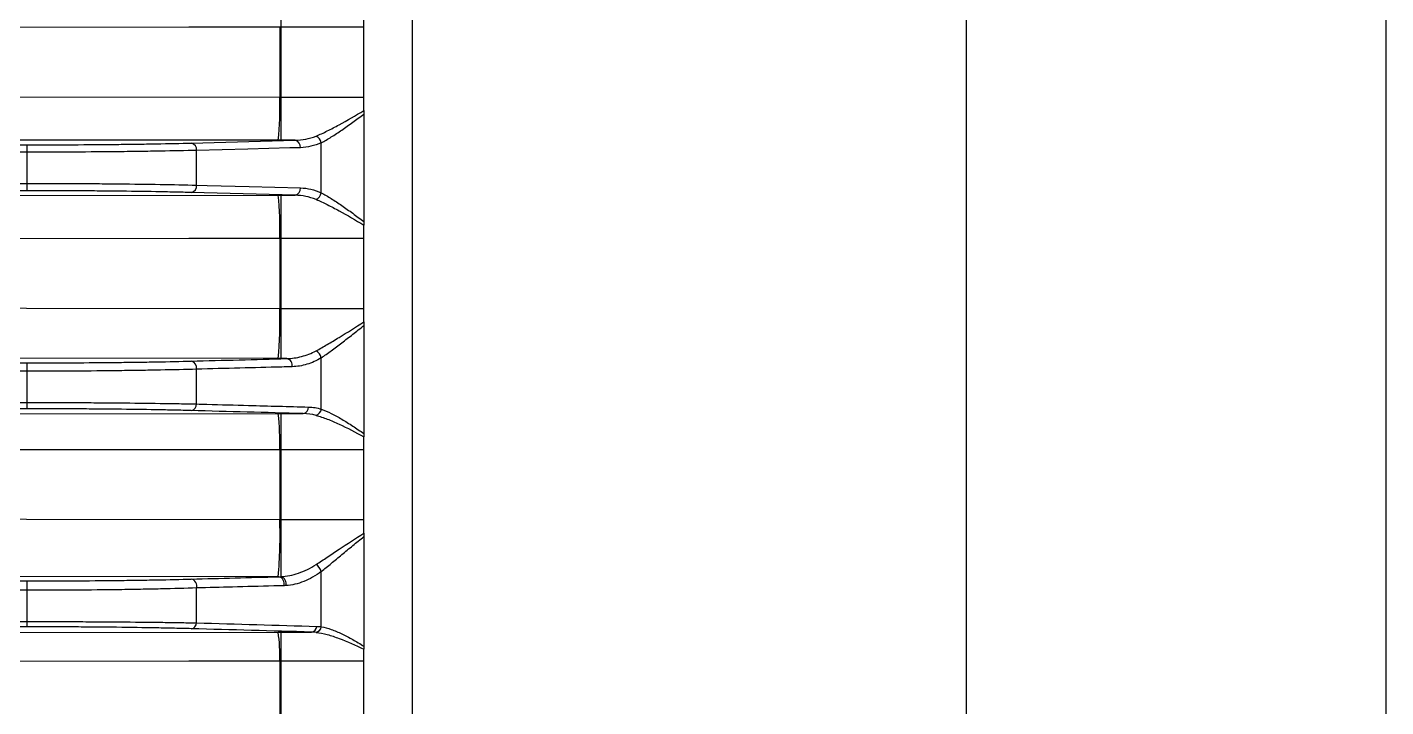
# Paper-space layout '_Back' of a CAD drawing. Header units: inches. Extents: x -13.8 to 10.2, y -6.3 to 9.3.
# Drawn here: x 4.44 to 10.11, y -2.25 to 0.59 of the extents above; entities that cross this region are included whole.
import ezdxf

# ---------------------------------------------------------------- set-up
doc = ezdxf.new("R2010")
doc.units = ezdxf.units.IN
doc.header["$MEASUREMENT"] = 0

psp = doc.layouts.new('_Back')

# ---------------------------------------------------------------- linework, layer by layer
at = {"color": 7, "linetype": 'Continuous', "lineweight": 25}
for p, q in [((6.0475, -6.1), (6.0475, 6.4497)), ((8.36, -6.0301), (8.36, 6.4497)), ((10.11, 4.0293), (10.11, -4.0271)), ((5.4972, 0.7965), (5.4972, 0.1146)), ((5.844, 0.2392), (5.844, 0.6436)), ((5.4928, 0.587), (5.4928, 0.2947)), ((5.844, 0.587), (5.4972, 0.587)), ((5.4972, 0.2947), (5.844, 0.2947)), ((5.844, 0.2245), (5.844, -0.2245)), ((5.4862, 0.1146), (0.4122, 0.1192)), ((5.1236, 0.1032), (5.5568, 0.1146)), ((5.5568, 0.1146), (5.4972, 0.1146)), ((-4.4384, 0.0958), (4.4384, 0.0958)), ((4.4384, 0.0651), (-4.4384, 0.0651)), ((4.4384, -0.0958), (4.4384, 0.0958)), ((5.1455, -0.0725), (5.1455, 0.0725)), ((5.6663, -0.1047), (5.6663, 0.1047)), ((-4.4384, -0.0651), (4.4384, -0.0651)), ((4.4384, -0.0958), (-4.4384, -0.0958)), ((5.5568, -0.1146), (5.1236, -0.1032)), ((0.4122, -0.1192), (5.4862, -0.1146)), ((5.4972, -0.1146), (5.5568, -0.1146)), ((5.4972, -0.1146), (5.4972, -0.7965)), ((5.844, -0.6436), (5.844, -0.2392)), ((5.4928, -0.2947), (5.4928, -0.587)), ((5.844, -0.2947), (5.4972, -0.2947)), ((5.4972, -0.587), (5.844, -0.587)), ((5.844, -0.6585), (5.844, -1.1097)), ((5.4862, -0.7965), (0.4122, -0.7918)), ((5.6663, -1.0075), (5.6663, -0.7928)), ((-4.4384, -0.8144), (4.4384, -0.8144)), ((4.4384, -0.8494), (-4.4384, -0.8494)), ((4.4384, -1.006), (4.4384, -0.8144)), ((5.1455, -0.986), (5.1455, -0.8409)), ((5.5227, -0.7965), (5.4972, -0.7965)), ((-4.4384, -0.9796), (4.4384, -0.9796)), ((4.4384, -1.006), (-4.4384, -1.006)), ((0.4122, -1.0308), (5.4862, -1.026)), ((5.4972, -1.026), (5.591, -1.026)), ((5.4972, -1.026), (5.4972, -1.7068)), ((5.844, -1.5246), (5.844, -1.1237)), ((5.4928, -1.1768), (5.4928, -1.4683)), ((5.844, -1.1768), (5.4972, -1.1768)), ((5.4972, -1.4683), (5.844, -1.4683)), ((5.844, -1.5394), (5.844, -1.9972)), ((5.6663, -1.9158), (5.6663, -1.6853)), ((-4.4384, -1.7247), (4.4384, -1.7247)), ((5.4862, -1.7071), (0.4122, -1.7023)), ((4.4384, -1.9163), (4.4384, -1.7247)), ((5.1455, -1.8997), (5.1455, -1.7541)), ((4.4384, -1.7639), (-4.4384, -1.7639)), ((-4.4384, -1.8942), (4.4384, -1.8942)), ((4.4384, -1.9163), (-4.4384, -1.9163)), ((0.4122, -1.9431), (5.4862, -1.9381)), ((5.4972, -1.9381), (5.6253, -1.9381)), ((5.4972, -1.9381), (5.4972, -3.2765)), ((5.844, -3.2684), (5.844, -2.0102)), ((5.4928, -2.0595), (5.4928, -3.2769)), ((5.844, -2.0594), (5.4972, -2.0594))]:
    psp.add_line(p, q, dxfattribs=at)
at = {"color": 7, "linetype": 'Continuous', "lineweight": 25, "flags": 128}
for points in [[(5.4928, 0.587), (5.1131, 0.5866), (3.594, 0.5851), (0.4188, 0.5819)], [(0.4188, 0.2989), (0.7986, 0.2986), (2.3176, 0.2973), (5.4928, 0.2947)], [(5.5787, 0.0839), (5.5349, 0.0827), (5.3596, 0.0781), (5.1455, 0.0725)], [(5.1455, -0.0725), (5.1893, -0.0736), (5.3646, -0.0782), (5.5787, -0.0839)], [(5.4928, -0.2947), (5.1131, -0.295), (3.594, -0.2963), (0.4188, -0.2989)], [(0.4188, -0.5819), (0.7986, -0.5823), (2.3176, -0.5838), (5.4928, -0.587)], [(5.4928, -1.1768), (5.1131, -1.1771), (3.594, -1.1781), (0.4188, -1.1802)], [(0.4188, -1.4622), (0.7985, -1.4626), (2.3176, -1.4645), (5.4928, -1.4683)], [(5.4928, -2.0595), (5.1131, -2.0597), (3.5942, -2.0605), (0.4188, -2.0622)]]:
    psp.add_lwpolyline(points, dxfattribs=at)
at = {"color": 7, "linetype": 'Continuous', "lineweight": 25}
for centre, radius, start, end in [((4.1426, 0.2542), 1.3508, 354.0663, 1.7172), ((5.5507, 0.087), 0.0282, 353.616, 77.4779), ((5.6275, 0.0965), 0.0397, 11.9703, 64.7791), ((5.1174, 0.0757), 0.0282, 353.5318, 77.455), ((5.1174, -0.0757), 0.0282, 282.545, 6.4682), ((5.5507, -0.087), 0.0282, 282.5221, 6.384), ((5.6275, -0.0965), 0.0397, 295.2209, 348.0297), ((4.1426, -0.2542), 1.3508, 358.2828, 5.9337), ((3.8541, -0.64), 1.6396, 354.5226, 1.8512), ((5.6219, -0.804), 0.0458, 14.1509, 60.586), ((5.1167, -0.8354), 0.0293, 349.2872, 76.4907), ((5.5158, -0.825), 0.0293, 349.081, 76.4552), ((5.1183, -0.9869), 0.0272, 281.1582, 1.8846), ((5.5859, -0.9994), 0.0271, 280.9978, 1.3941), ((5.6329, -1.0015), 0.034, 289.8064, 349.8848), ((4.4514, -1.1471), 1.0419, 358.3651, 6.6716), ((3.6149, -1.5357), 1.8792, 354.765, 2.0539), ((5.616, -1.7004), 0.0525, 16.7763, 57.3195), ((5.1163, -1.7463), 0.0302, 345.1734, 76.038), ((5.4814, -1.7365), 0.0303, 344.735, 76.0244), ((5.4887, -1.7369), 0.0313, 346.6176, 74.2083), ((5.1193, -1.8982), 0.0263, 279.4329, 356.7382), ((5.6212, -1.9123), 0.0261, 279.0628, 355.6419), ((5.6381, -1.9116), 0.0285, 282.7311, 351.3892), ((4.7551, -2.0389), 0.738, 358.4022, 7.8513)]:
    psp.add_arc(centre, radius, start, end, dxfattribs=at)
for points in [[(5.4972, 0.587), (5.4957, 0.587), (5.4943, 0.587), (5.4928, 0.587)], [(5.4928, 0.2947), (5.4943, 0.2947), (5.4957, 0.2947), (5.4972, 0.2947)], [(5.844, 0.2392), (5.844, 0.2344), (5.844, 0.2296), (5.844, 0.2245)], [(5.4972, 0.1146), (5.4935, 0.1146), (5.4899, 0.1146), (5.4862, 0.1146)], [(5.4862, -0.1146), (5.4899, -0.1146), (5.4935, -0.1146), (5.4972, -0.1146)], [(5.844, -0.2245), (5.844, -0.2296), (5.844, -0.2344), (5.844, -0.2392)], [(5.4972, -0.2947), (5.4957, -0.2947), (5.4943, -0.2947), (5.4928, -0.2947)], [(5.4928, -0.587), (5.4943, -0.587), (5.4957, -0.587), (5.4972, -0.587)], [(5.844, -0.6436), (5.844, -0.6485), (5.844, -0.6535), (5.844, -0.6585)], [(5.1236, -0.807), (5.2566, -0.8035), (5.3897, -0.8), (5.5227, -0.7965)], [(5.4972, -0.7965), (5.4935, -0.7965), (5.4899, -0.7965), (5.4862, -0.7965)], [(5.591, -1.026), (5.4353, -1.0219), (5.2795, -1.0177), (5.1236, -1.0136)], [(5.613, -0.9988), (5.6311, -0.9993), (5.6489, -1.0021), (5.6663, -1.0075)], [(5.4862, -1.026), (5.4899, -1.026), (5.4935, -1.026), (5.4972, -1.026)], [(5.6444, -1.0335), (5.627, -1.0288), (5.6092, -1.0264), (5.591, -1.026)], [(5.844, -1.1097), (5.844, -1.1146), (5.844, -1.1193), (5.844, -1.1237)], [(5.4972, -1.1768), (5.4957, -1.1768), (5.4943, -1.1768), (5.4928, -1.1768)], [(5.4928, -1.4683), (5.4943, -1.4683), (5.4957, -1.4683), (5.4972, -1.4683)], [(5.844, -1.5246), (5.844, -1.5296), (5.844, -1.5346), (5.844, -1.5394)], [(5.1236, -1.717), (5.2454, -1.7137), (5.3671, -1.7104), (5.4887, -1.7071)], [(5.4887, -1.7071), (5.4879, -1.7071), (5.487, -1.7071), (5.4862, -1.7071)], [(5.4887, -1.7071), (5.4915, -1.707), (5.4944, -1.7069), (5.4972, -1.7068)], [(5.5191, -1.7441), (5.5163, -1.7443), (5.5135, -1.7444), (5.5106, -1.7445)], [(5.6253, -1.9381), (5.4586, -1.9334), (5.2913, -1.9288), (5.1236, -1.9241)], [(5.1455, -1.8997), (5.3132, -1.9045), (5.4805, -1.9094), (5.6472, -1.9143)], [(5.6472, -1.9143), (5.6537, -1.9145), (5.66, -1.915), (5.6663, -1.9158)], [(5.4862, -1.9381), (5.4899, -1.9381), (5.4935, -1.9381), (5.4972, -1.9381)], [(5.6444, -1.9394), (5.6381, -1.9387), (5.6317, -1.9382), (5.6253, -1.9381)], [(5.844, -1.9972), (5.844, -2.002), (5.844, -2.0063), (5.844, -2.0102)], [(5.4972, -2.0594), (5.4957, -2.0594), (5.4943, -2.0595), (5.4928, -2.0595)]]:
    psp.add_open_spline(points, degree=3, dxfattribs=at)
for points, knots in [([(5.6444, 0.1324), (5.6595, 0.1386), (5.6752, 0.1458), (5.7074, 0.1617), (5.7239, 0.1704), (5.7747, 0.1981), (5.8091, 0.2182), (5.844, 0.2392)], [0, 0, 0, 0, 0.25, 0.25, 0.5, 0.5, 1, 1, 1, 1]), ([(5.6663, 0.1047), (5.6798, 0.1117), (5.6936, 0.1197), (5.7222, 0.1375), (5.7369, 0.1472), (5.767, 0.168), (5.7823, 0.1789), (5.813, 0.2013), (5.8284, 0.2128), (5.844, 0.2245)], [0, 0, 0, 0, 0.25, 0.25, 0.5, 0.5, 0.75, 0.75, 1, 1, 1, 1]), ([(5.5568, 0.1146), (5.5717, 0.1149), (5.5865, 0.1165), (5.6157, 0.1224), (5.6301, 0.1266), (5.6444, 0.1324)], [0, 0, 0, 0, 0.5, 0.5, 1, 1, 1, 1]), ([(4.4384, 0.0958), (4.4704, 0.0958), (4.5023, 0.0958), (4.5659, 0.096), (4.5974, 0.0961), (4.6904, 0.0966), (4.7508, 0.0971), (4.8387, 0.098), (4.8677, 0.0984), (4.9237, 0.0992), (4.9508, 0.0996), (5.0295, 0.101), (5.0784, 0.102), (5.1236, 0.1032)], [0, 0, 0, 0, 0.125, 0.125, 0.25, 0.25, 0.5, 0.5, 0.625, 0.625, 0.75, 0.75, 1, 1, 1, 1]), ([(5.1455, 0.0725), (5.0988, 0.0713), (5.0484, 0.0703), (4.9673, 0.0689), (4.9393, 0.0685), (4.8815, 0.0677), (4.8515, 0.0673), (4.7608, 0.0664), (4.6986, 0.0659), (4.5705, 0.0653), (4.5044, 0.0651), (4.4384, 0.0651)], [0, 0, 0, 0, 0.25, 0.25, 0.375, 0.375, 0.5, 0.5, 0.75, 0.75, 1, 1, 1, 1]), ([(5.6663, 0.1047), (5.6521, 0.098), (5.6377, 0.0931), (5.6085, 0.0862), (5.5937, 0.0843), (5.5787, 0.0839)], [0, 0, 0, 0, 0.5, 0.5, 1, 1, 1, 1]), ([(4.4384, -0.0651), (4.5044, -0.0651), (4.5693, -0.0653), (4.665, -0.0657), (4.6967, -0.0659), (4.7595, -0.0664), (4.7907, -0.0667), (4.8814, -0.0676), (4.9388, -0.0684), (5.0474, -0.0702), (5.0988, -0.0713), (5.1455, -0.0725)], [0, 0, 0, 0, 0.25, 0.25, 0.375, 0.375, 0.5, 0.5, 0.75, 0.75, 1, 1, 1, 1]), ([(5.1236, -0.1032), (5.101, -0.1026), (5.0773, -0.1021), (5.0279, -0.101), (5.0023, -0.1005), (4.9233, -0.0991), (4.8677, -0.0983), (4.7798, -0.0974), (4.7495, -0.0971), (4.6887, -0.0966), (4.658, -0.0964), (4.5652, -0.0959), (4.5023, -0.0958), (4.4384, -0.0958)], [0, 0, 0, 0, 0.125, 0.125, 0.25, 0.25, 0.5, 0.5, 0.625, 0.625, 0.75, 0.75, 1, 1, 1, 1]), ([(5.5787, -0.0839), (5.5937, -0.0843), (5.6085, -0.0862), (5.6377, -0.0931), (5.6521, -0.098), (5.6663, -0.1047)], [0, 0, 0, 0, 0.5, 0.5, 1, 1, 1, 1]), ([(5.6663, -0.1047), (5.6798, -0.1117), (5.6936, -0.1197), (5.7222, -0.1375), (5.7369, -0.1472), (5.767, -0.168), (5.7823, -0.1789), (5.813, -0.2013), (5.8284, -0.2128), (5.844, -0.2245)], [0, 0, 0, 0, 0.25, 0.25, 0.5, 0.5, 0.75, 0.75, 1, 1, 1, 1]), ([(5.6444, -0.1324), (5.6301, -0.1266), (5.6157, -0.1224), (5.5865, -0.1165), (5.5717, -0.1149), (5.5568, -0.1146)], [0, 0, 0, 0, 0.5, 0.5, 1, 1, 1, 1]), ([(5.6444, -0.1324), (5.6595, -0.1386), (5.6752, -0.1458), (5.7074, -0.1617), (5.7239, -0.1704), (5.7747, -0.1981), (5.8091, -0.2182), (5.844, -0.2392)], [0, 0, 0, 0, 0.25, 0.25, 0.5, 0.5, 1, 1, 1, 1]), ([(5.6444, -0.7641), (5.6595, -0.756), (5.6752, -0.7471), (5.7074, -0.7282), (5.7239, -0.7182), (5.7747, -0.6871), (5.8091, -0.6654), (5.844, -0.6436)], [0, 0, 0, 0, 0.25, 0.25, 0.5, 0.5, 1, 1, 1, 1]), ([(5.6663, -0.7928), (5.6798, -0.7839), (5.6936, -0.7741), (5.7222, -0.7532), (5.7369, -0.7421), (5.767, -0.719), (5.7823, -0.707), (5.813, -0.683), (5.8284, -0.6708), (5.844, -0.6585)], [0, 0, 0, 0, 0.25, 0.25, 0.5, 0.5, 0.75, 0.75, 1, 1, 1, 1]), ([(5.5227, -0.7965), (5.5433, -0.796), (5.5638, -0.7931), (5.5942, -0.7851), (5.6043, -0.7818), (5.6245, -0.774), (5.6345, -0.7694), (5.6444, -0.7641)], [0, 0, 0, 0, 0.5, 0.5, 0.75, 0.75, 1, 1, 1, 1]), ([(5.6663, -0.7928), (5.6565, -0.799), (5.6465, -0.8043), (5.6263, -0.8135), (5.6162, -0.8173), (5.5858, -0.8266), (5.5653, -0.83), (5.5446, -0.8305)], [0, 0, 0, 0, 0.25, 0.25, 0.5, 0.5, 1, 1, 1, 1]), ([(4.4384, -0.8144), (4.4704, -0.8144), (4.5023, -0.8144), (4.566, -0.8142), (4.5975, -0.8141), (4.6906, -0.8136), (4.751, -0.8131), (4.8389, -0.8122), (4.8679, -0.8118), (4.9239, -0.811), (4.951, -0.8106), (5.0296, -0.8092), (5.0784, -0.8082), (5.1236, -0.807)], [0, 0, 0, 0, 0.125, 0.125, 0.25, 0.25, 0.5, 0.5, 0.625, 0.625, 0.75, 0.75, 1, 1, 1, 1]), ([(5.1455, -0.8409), (5.0989, -0.8422), (5.0485, -0.8434), (4.9674, -0.845), (4.9395, -0.8455), (4.8817, -0.8464), (4.8518, -0.8468), (4.761, -0.8479), (4.6988, -0.8485), (4.5707, -0.8492), (4.5044, -0.8494), (4.4384, -0.8494)], [0, 0, 0, 0, 0.25, 0.25, 0.375, 0.375, 0.5, 0.5, 0.75, 0.75, 1, 1, 1, 1]), ([(5.5446, -0.8305), (5.53, -0.8309), (5.5155, -0.8313), (5.5009, -0.8317), (5.4426, -0.8332), (5.3844, -0.8347), (5.3261, -0.8362), (5.2659, -0.8378), (5.2057, -0.8393), (5.1455, -0.8409)], [0, 0, 0, 0, 0.0015748, 0.0015748, 0.0015748, 0.007874, 0.007874, 0.007874, 0.01438061, 0.01438061, 0.01438061, 0.01438061]), ([(4.4384, -0.9796), (4.5046, -0.9796), (4.5696, -0.9798), (4.6656, -0.9802), (4.6973, -0.9804), (4.7601, -0.9808), (4.7913, -0.981), (4.882, -0.9818), (4.9394, -0.9825), (5.0207, -0.9837), (5.0471, -0.9841), (5.0979, -0.985), (5.1223, -0.9855), (5.1455, -0.986)], [0, 0, 0, 0, 0.25, 0.25, 0.375, 0.375, 0.5, 0.5, 0.75, 0.75, 0.875, 0.875, 1, 1, 1, 1]), ([(5.1236, -1.0136), (5.1011, -1.013), (5.0775, -1.0124), (5.0283, -1.0113), (5.0028, -1.0108), (4.9239, -1.0094), (4.8684, -1.0086), (4.7805, -1.0077), (4.7502, -1.0074), (4.6893, -1.0069), (4.6586, -1.0067), (4.5656, -1.0062), (4.5025, -1.006), (4.4384, -1.006)], [0, 0, 0, 0, 0.125, 0.125, 0.25, 0.25, 0.5, 0.5, 0.625, 0.625, 0.75, 0.75, 1, 1, 1, 1]), ([(5.1455, -0.986), (5.16, -0.9864), (5.1745, -0.9868), (5.189, -0.9872), (5.2469, -0.9888), (5.3049, -0.9903), (5.3628, -0.9919), (5.4462, -0.9942), (5.5296, -0.9965), (5.613, -0.9988)], [0, 0, 0, 0, 0.0015748, 0.0015748, 0.0015748, 0.007874, 0.007874, 0.007874, 0.01694689, 0.01694689, 0.01694689, 0.01694689]), ([(5.6663, -1.0075), (5.6798, -1.0122), (5.6936, -1.0183), (5.7222, -1.0325), (5.7369, -1.0406), (5.767, -1.0584), (5.7823, -1.068), (5.813, -1.0882), (5.8284, -1.0987), (5.844, -1.1097)], [0, 0, 0, 0, 0.25, 0.25, 0.5, 0.5, 0.75, 0.75, 1, 1, 1, 1]), ([(5.6444, -1.0335), (5.6595, -1.0375), (5.6752, -1.0428), (5.7074, -1.0553), (5.7239, -1.0625), (5.7747, -1.0861), (5.8091, -1.1042), (5.844, -1.1237)], [0, 0, 0, 0, 0.25, 0.25, 0.5, 0.5, 1, 1, 1, 1]), ([(5.6444, -1.6562), (5.6595, -1.6463), (5.6752, -1.6359), (5.7074, -1.6144), (5.7239, -1.6033), (5.7747, -1.5695), (5.8091, -1.5469), (5.844, -1.5246)], [0, 0, 0, 0, 0.25, 0.25, 0.5, 0.5, 1, 1, 1, 1]), ([(5.6663, -1.6853), (5.6798, -1.6745), (5.6936, -1.6631), (5.7222, -1.6396), (5.7369, -1.6273), (5.767, -1.6024), (5.7823, -1.5897), (5.813, -1.5645), (5.8284, -1.552), (5.844, -1.5394)], [0, 0, 0, 0, 0.25, 0.25, 0.5, 0.5, 0.75, 0.75, 1, 1, 1, 1]), ([(5.4972, -1.7068), (5.5219, -1.7053), (5.5465, -1.7003), (5.5835, -1.6878), (5.5959, -1.6827), (5.6204, -1.6708), (5.6325, -1.664), (5.6444, -1.6562)], [0, 0, 0, 0, 0.5, 0.5, 0.75, 0.75, 1, 1, 1, 1]), ([(5.6663, -1.6853), (5.6545, -1.6943), (5.6424, -1.7022), (5.6179, -1.7161), (5.6055, -1.722), (5.5685, -1.7366), (5.5438, -1.7424), (5.5191, -1.7441)], [0, 0, 0, 0, 0.25, 0.25, 0.5, 0.5, 1, 1, 1, 1]), ([(4.4384, -1.7247), (4.4706, -1.7247), (4.5026, -1.7246), (4.5666, -1.7245), (4.5983, -1.7243), (4.6918, -1.7238), (4.7523, -1.7233), (4.8402, -1.7223), (4.8692, -1.722), (4.9251, -1.7212), (4.9521, -1.7207), (5.0304, -1.7193), (5.0788, -1.7182), (5.1236, -1.717)], [0, 0, 0, 0, 0.125, 0.125, 0.25, 0.25, 0.5, 0.5, 0.625, 0.625, 0.75, 0.75, 1, 1, 1, 1]), ([(5.1455, -1.7541), (5.0993, -1.7556), (5.0493, -1.757), (4.9685, -1.7588), (4.9406, -1.7594), (4.8829, -1.7605), (4.853, -1.7609), (4.7623, -1.7622), (4.6999, -1.7628), (4.6035, -1.7635), (4.5707, -1.7636), (4.5047, -1.7639), (4.4716, -1.7639), (4.4384, -1.7639)], [0, 0, 0, 0, 0.25, 0.25, 0.375, 0.375, 0.5, 0.5, 0.75, 0.75, 0.875, 0.875, 1, 1, 1, 1]), ([(5.5106, -1.7445), (5.4963, -1.7449), (5.482, -1.7453), (5.4676, -1.7456), (5.4102, -1.7471), (5.3528, -1.7486), (5.2954, -1.7501), (5.2455, -1.7515), (5.1955, -1.7528), (5.1455, -1.7541)], [0, 0, 0, 0, 0.0015748, 0.0015748, 0.0015748, 0.007874, 0.007874, 0.007874, 0.01335208, 0.01335208, 0.01335208, 0.01335208]), ([(4.4384, -1.8942), (4.505, -1.8942), (4.5704, -1.8943), (4.6669, -1.8947), (4.6987, -1.8948), (4.7461, -1.8951), (4.7618, -1.8952), (4.7929, -1.8954), (4.8082, -1.8955), (4.8837, -1.8961), (4.9409, -1.8967), (5.0219, -1.8977), (5.0482, -1.8981), (5.0985, -1.8989), (5.1226, -1.8993), (5.1455, -1.8997)], [0, 0, 0, 0, 0.25, 0.25, 0.375, 0.375, 0.4375, 0.4375, 0.5, 0.5, 0.75, 0.75, 0.875, 0.875, 1, 1, 1, 1]), ([(5.1236, -1.9241), (5.1014, -1.9235), (5.0781, -1.9229), (5.0295, -1.9218), (5.004, -1.9213), (4.9255, -1.9199), (4.8701, -1.919), (4.7969, -1.9182), (4.7821, -1.918), (4.752, -1.9177), (4.7367, -1.9176), (4.6908, -1.9172), (4.6599, -1.917), (4.5664, -1.9165), (4.503, -1.9163), (4.4384, -1.9163)], [0, 0, 0, 0, 0.125, 0.125, 0.25, 0.25, 0.5, 0.5, 0.5625, 0.5625, 0.625, 0.625, 0.75, 0.75, 1, 1, 1, 1]), ([(5.6663, -1.9158), (5.6798, -1.9182), (5.6936, -1.9221), (5.7222, -1.9322), (5.7369, -1.9384), (5.767, -1.9528), (5.7823, -1.9608), (5.813, -1.9781), (5.8284, -1.9874), (5.844, -1.9972)], [0, 0, 0, 0, 0.25, 0.25, 0.5, 0.5, 0.75, 0.75, 1, 1, 1, 1]), ([(5.6444, -1.9394), (5.6595, -1.9411), (5.6752, -1.9444), (5.7074, -1.953), (5.7239, -1.9584), (5.7747, -1.9772), (5.8091, -1.9928), (5.844, -2.0102)], [0, 0, 0, 0, 0.25, 0.25, 0.5, 0.5, 1, 1, 1, 1])]:
    psp.add_open_spline(points, degree=3, knots=knots, dxfattribs=at)

doc.saveas('drawing.dxf')
